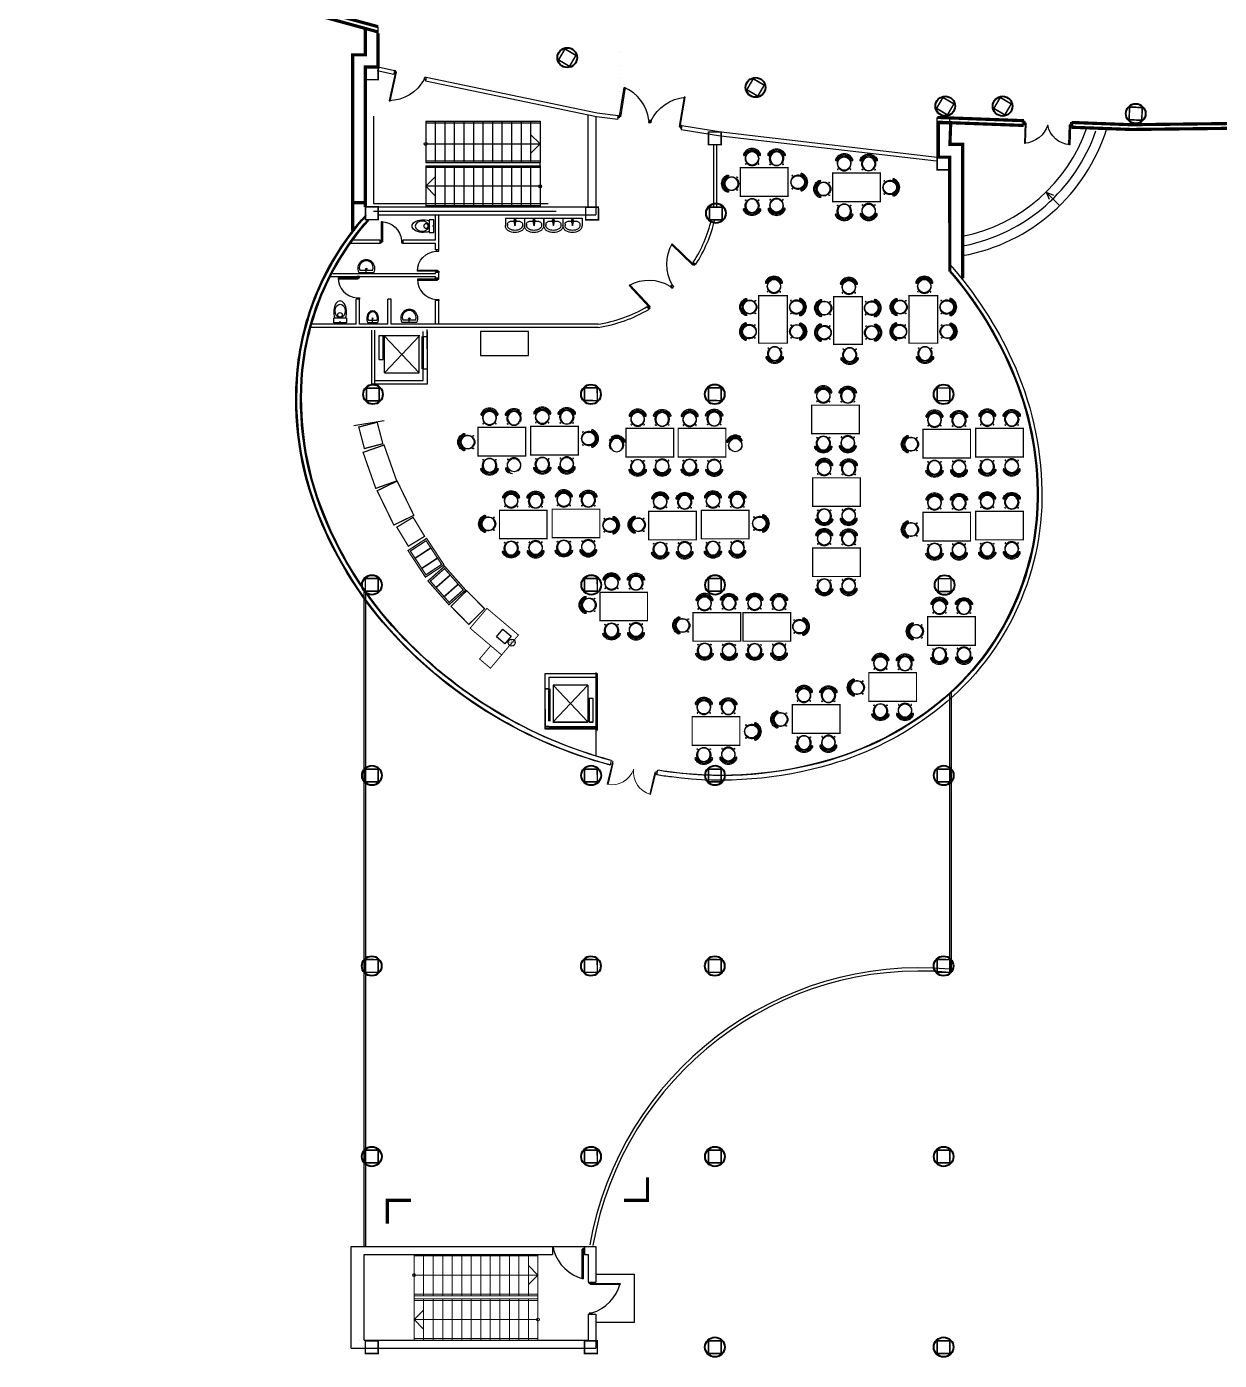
# Model space of a CAD drawing. Header units: millimetres. Extents: x 72758 to 367830, y 150032 to 293149.
# Drawn here: x 143975 to 181515, y 151927 to 193921 of the extents above; entities that cross this region are included whole.
import ezdxf

# ---------------------------------------------------------------- set-up
doc = ezdxf.new("R2010")
doc.units = ezdxf.units.MM
for name, color, linetype in [('3', 7, 'Continuous'), ('4', 34, 'Continuous'), ('columns', 192, 'Continuous'), ('EXTERIOR_WALLS', 7, 'Continuous'), ('FURNITURE_&_EQUIPMENT', 7, 'Continuous')]:
    doc.layers.add(name, color=color, linetype=linetype)
doc.linetypes.add('ограждение1', pattern='A,0.25,-0.1,[133,ltypeshp.shx,S=0.1,R=0,X=-0.1,Y=0],-0.1,1', length=1.45)

# ---------------------------------------------------------------- blocks, each defined once
blk = doc.blocks.new('Z$W@#52')
at = {"layer": 'columns', "lineweight": 0, "ltscale": 2000, "const_width": 50}
blk.add_lwpolyline([(22, 237), (225, 582), (569, 379), (366, 34), (22, 237)], dxfattribs=at)
blk = doc.blocks.new('STRARROW')
at = {"color": 0, "linetype": 'ByBlock'}
for q in [(-0.5, -0.5), (0.5, -0.5)]:
    blk.add_line((0, 0), q, dxfattribs=at)
blk = doc.blocks.new('СТЕНА_1757', base_point=(212034, 266605))
at = {"layer": 'EXTERIOR_WALLS', "color": 7, "linetype": 'Continuous'}
for p, q in [((212034, 266485), (212034, 264963)), ((212154, 264843), (212154, 266485))]:
    blk.add_line(p, q, dxfattribs=at)
blk = doc.blocks.new('W_M_REVERSIBLE_70_482')
at = {"color": 0, "linetype": 'ByBlock'}
for p, q in [((-508, 0), (508, 0)), ((-419.15, 0), (-419.15, -44.45)), ((419.15, 0), (419.15, -44.45)), ((-508, -44.45), (508, -44.45)), ((-419.15, -22.225), (419.15, -22.225))]:
    blk.add_line(p, q, dxfattribs=at)
blk = doc.blocks.new('П_ЭЛ')
at = {"color": 7, "linetype": 'Continuous', "ltscale": 1000, "const_width": 30}
blk.add_lwpolyline([(225, 0, 1), (-225, 0, 1)], format="xyb", close=True, dxfattribs=at)
at = {"color": 7, "linetype": 'Continuous', "const_width": 18.8}
for points in [[(-159, 159), (159, -159)], [(-159, -159), (159, 159)]]:
    blk.add_lwpolyline(points, dxfattribs=at)
at = {"color": 7, "linetype": 'Continuous'}
blk.add_circle((0, 0), 225, dxfattribs=at)
blk = doc.blocks.new('Z$W@#11163')
at = {"layer": '4', "linetype": 'Continuous'}
for points in [[(39, 39), (39, 971), (70, 971), (70, 39)], [(0, 78), (39, 78), (39, 0), (0, 0)], [(1010, 78), (971, 78), (971, 0), (1010, 0)]]:
    blk.add_lwpolyline(points, close=True, dxfattribs=at)
blk.add_arc((-276, -289), 1298, 16.4018, 75.9733, dxfattribs=at)
blk = doc.blocks.new('BASIN_02_70_24')
at = {"layer": 'FURNITURE_&_EQUIPMENT', "color": 5, "linetype": 'Continuous'}
for p, q in [((-300, 0), (-300, -229)), ((300, 0), (-300, 0)), ((300, 0), (300, -229)), ((-235, -183), (-235, -229)), ((-119, -92), (-119, -92)), ((119, -92), (-119, -92)), ((-24, -59), (-24, -54)), ((-21, -99), (-24, -59)), ((-18, -109), (-11, -162)), ((-14, -97), (-14, -82)), ((-14, -82), (14, -82)), ((-14, -83), (14, -83)), ((11, -162), (18, -109)), ((14, -82), (14, -97)), ((21, -99), (24, -59)), ((24, -59), (24, -54)), ((235, -183), (235, -229))]:
    blk.add_line(p, q, dxfattribs=at)
for points in [[(-300, -229), (-298, -254), (-294, -279), (-286, -303), (-275, -326), (-261, -347), (-244, -366), (-226, -382), (-205, -396)], [(-119, -92), (-141, -94), (-163, -99), (-183, -108), (-201, -119), (-215, -133), (-226, -148), (-233, -166), (-235, -183)], [(-235, -229), (-234, -245), (-231, -261), (-226, -277), (-218, -291), (-210, -304), (-199, -316), (-187, -327), (-174, -336)], [(-205, -396), (-157, -419), (-106, -436), (-53, -447), (0, -450), (53, -447), (106, -436), (157, -419), (205, -396)], [(-174, -336), (-133, -356), (-90, -370), (-45, -379), (0, -382), (45, -379), (90, -370), (133, -356), (174, -336)], [(235, -183), (233, -166), (226, -148), (215, -133), (201, -119), (183, -108), (163, -99), (141, -94), (119, -92)], [(174, -336), (187, -327), (199, -316), (210, -304), (218, -291), (226, -277), (231, -261), (234, -245), (235, -229)], [(205, -396), (226, -382), (244, -366), (261, -347), (275, -326), (286, -303), (294, -279), (298, -254), (300, -229)]]:
    blk.add_lwpolyline(points, dxfattribs=at)
blk.add_circle((0, -207), 17.5, dxfattribs=at)
for centre, radius, start, end in [((0, -57), 25, 339.2856, 200.7144), ((0, -57), 24, 7.8374, 171.8967), ((0, -97), 21.1, 185.1696, 354.8304), ((0, -97), 21.1, 185.1696, 354.8304), ((0, -97), 13.6, 180, 360), ((0, -160), 11.2, 187.1389, 352.8611)]:
    blk.add_arc(centre, radius, start, end, dxfattribs=at)
blk = doc.blocks.new('A$C009F597E')
at = {"color": 7, "ltscale": 500}
blk.add_line((400, 270), (350, 270), dxfattribs=at)
at = {"layer": '3', "color": 1, "ltscale": 500}
for p, q in [((325, 63), (325, 477)), ((400, 33), (400, 508))]:
    blk.add_line(p, q, dxfattribs=at)
blk.add_circle((287, 273), 23.5, dxfattribs=at)
for centre, radius, start, end in [((270, 270), 270, 61.3877, 298.6123), ((250, 270), 220, 70.2275, 289.7725)]:
    blk.add_arc(centre, radius, start, end, dxfattribs=at)
blk = doc.blocks.new('A$C3D377017')
at = {"color": 7, "ltscale": 500}
blk.add_line((0, 200), (50, 200), dxfattribs=at)
at = {"layer": '3', "color": 1, "ltscale": 500}
for p, q in [((0, 400), (156, 400)), ((0, 0), (0, 400)), ((156, 400), (156, 0)), ((156, 0), (0, 0))]:
    blk.add_line(p, q, dxfattribs=at)
blk.add_circle((252, 203), 71.8, dxfattribs=at)
for centre, major_axis, ratio, start_param, end_param in [((340, 200), (-350, 0), 0.571429, 1.016241, 5.266944), ((373, 200), (214, 0), 0.738802, -1.570796, 4.712389)]:
    blk.add_ellipse(centre, major_axis=major_axis, ratio=ratio, start_param=start_param, end_param=end_param, dxfattribs=at)
blk = doc.blocks.new('Z$W@#14592')
at = {"color": 7, "ltscale": 500}
blk.add_line((173, 1), (173, 49), dxfattribs=at)
at = {"layer": '3', "color": 1, "ltscale": 500}
for p, q in [((325, 1), (21, 0)), ((306, 73), (41, 72))]:
    blk.add_line(p, q, dxfattribs=at)
at = {"layer": '3', "color": 1, "ltscale": 500, "extrusion": (0, 0, -1)}
for centre, major_axis, start_param, end_param in [((173, 125), (1, -260), 1.071418, 5.211767), ((173, 125), (1, -260), 1.071418, 5.211767), ((173, 144), (1, -211), 1.225702, 5.057483), ((173, 144), (1, -211), 1.225702, 5.057483)]:
    blk.add_ellipse(centre, major_axis=major_axis, ratio=0.666667, start_param=start_param, end_param=end_param, dxfattribs=at)
blk.add_ellipse((171, 129), major_axis=(-0.1, 22.6), ratio=0.666667, dxfattribs=at)
blk.add_ellipse((171, 129), major_axis=(-0.1, 22.6), ratio=0.666667, dxfattribs=at)
blk = doc.blocks.new('Z$W@#29020')
at = {"layer": '4', "linetype": 'Continuous'}
for points in [[(39, 39), (39, 671), (70, 671), (70, 39)], [(1471, 39), (1471, 671), (1440, 671), (1440, 39)], [(0, 78), (39, 78), (39, 0), (0, 0)], [(1510, 78), (1471, 78), (1471, 0), (1510, 0)]]:
    blk.add_lwpolyline(points, close=True, dxfattribs=at)
for centre, radius, start, end in [((-36, -151), 825, 16.0853, 84.7653), ((1508, -100), 772, 92.7303, 166.6439)]:
    blk.add_arc(centre, radius, start, end, dxfattribs=at)
blk = doc.blocks.new('Z$W@#11946')
at = {"layer": '4', "lineweight": 0, "ltscale": 1000}
for p, q in [((700, 1450), (0, 1450)), ((700, 1420), (0, 1420)), ((700, 1420), (700, 1450)), ((700, 80), (0, 80)), ((700, 50), (0, 50)), ((700, 80), (700, 50))]:
    blk.add_line(p, q, dxfattribs=at)
for points in [[(750, 1450), (750, 1500), (650, 1500), (650, 1450)], [(750, 50), (750, 0), (650, 0), (650, 50)]]:
    blk.add_lwpolyline(points, close=True, dxfattribs=at)
for centre, start, end in [((729, 1475), 181.9869, 263.7709), ((729, 25), 96.2291, 178.0131)]:
    blk.add_arc(centre, 730, start, end, dxfattribs=at)
blk = doc.blocks.new('A$C132F51F1')
at = {"layer": '4', "linetype": 'Continuous'}
for points in [[(810, 860), (0, 860), (0, 820), (810, 820)], [(760, 910), (760, 860), (860, 860), (860, 910)], [(760, 0), (760, 50), (860, 50), (860, 0)]]:
    blk.add_lwpolyline(points, close=True, dxfattribs=at)
blk.add_arc((810, 860), 810, 180, 266.461, dxfattribs=at)
blk = doc.blocks.new('A$C68320D9E')
at = {"color": 7, "linetype": 'Continuous', "const_width": 15}
for points in [[(94, 447), (64, 473)], [(82, 495), (111, 469)], [(458, 495), (429, 469)], [(446, 447), (476, 473)], [(135, 129), (121, 109)], [(140, 95), (153, 116)], [(223, 60), (220, 43)], [(316, 60), (320, 43)], [(400, 95), (387, 116)], [(405, 129), (419, 109)]]:
    blk.add_lwpolyline(points, dxfattribs=at)
at = {"color": 7, "linetype": 'Continuous'}
for centre, major_axis, start_param, end_param in [((270, 311), (0, -229), 4.077591, 5.621682), ((73, 484), (0, -14.5), 2.443461, 5.585054), ((102, 458), (0, -14.5), 5.585054, 8.726646), ((270, 311), (0, -229), 3.141593, 3.950924), ((270, 311), (0, -229), 2.332261, 3.141593), ((270, 311), (0, -229), 0.661504, 2.205595), ((437, 458), (0, -14.5), 3.839724, 6.981317), ((467, 484), (0, -14.5), 0.698132, 3.839724), ((33, 196), (0, -34.2), 4.233615, 4.659767), ((50, 195), (0, -52.1), 4.659767, 4.956594), ((73, 201), (0, -77.2), 4.956594, 5.200187), ((18, 204), (0, -17.3), 3.629391, 4.233615), ((270, 311), (0, -311), 5.200187, 5.67232), ((18, 204), (0, -17.3), 3.025166, 3.629391), ((16, 187), (0, -34.2), 2.599014, 3.025166), ((8, 172), (0, -52.1), 2.302187, 2.599014), ((58, 180), (0, -15.8), 4.152149, 5.270134), ((-10, 155), (0, -77.2), 2.058594, 2.302187), ((270, 311), (0, -273), 5.244588, 6.090935), ((270, 311), (0, -255), 5.200187, 5.67232), ((270, 311), (0, -311), 5.67232, 6.283185), ((270, 311), (0, -255), 5.67232, 6.090935), ((144, 123), (0, -11.6), 0.959931, 4.101524), ((270, 311), (0, -229), 5.722958, 6.283185), ((270, 311), (0, -273), 6.090915, 6.283185), ((270, 311), (0, -229), 0, 0.560227), ((270, 311), (0, -311), 0, 0.610865), ((270, 311), (0, -273), 0, 0.192271), ((270, 311), (0, -255), 0.19225, 0.610865), ((270, 311), (0, -273), 0.19225, 1.038598), ((396, 123), (0, -11.6), 2.181662, 5.323254), ((270, 311), (0, -255), 0.610865, 1.082998), ((270, 311), (0, -311), 0.610865, 1.082998), ((550, 155), (0, -77.2), 3.980998, 4.224591), ((532, 172), (0, -52.1), 3.684172, 3.980998), ((482, 180), (0, -15.8), 1.013051, 2.131036), ((523, 187), (0, -34.2), 3.258019, 3.684172), ((522, 204), (0, -17.3), 2.653795, 3.258019), ((522, 204), (0, -17.3), 2.049571, 2.653795), ((467, 201), (0, -77.2), 1.082998, 1.326591), ((507, 196), (0, -34.2), 1.623418, 2.049571), ((490, 195), (0, -52.1), 1.326591, 1.623418)]:
    blk.add_ellipse(centre, major_axis=major_axis, ratio=0.955218, start_param=start_param, end_param=end_param, dxfattribs=at)
blk.add_ellipse((270, 311), major_axis=(0, -211), ratio=0.955218, dxfattribs=at)
blk = doc.blocks.new('A$C40AB6862')
at = {"color": 7, "linetype": 'Continuous', "const_width": 15}
for points in [[(248, 1977), (234, 1997)], [(253, 2011), (266, 1990)], [(336, 2046), (333, 2063)], [(429, 2046), (433, 2063)], [(513, 2011), (500, 1990)], [(518, 1977), (532, 1997)], [(207, 1659), (177, 1633)], [(195, 1611), (224, 1637)], [(571, 1611), (542, 1637)], [(559, 1659), (589, 1633)], [(207, 456), (177, 482)], [(195, 505), (224, 479)], [(571, 505), (542, 479)], [(559, 456), (589, 482)], [(248, 139), (234, 118)], [(253, 105), (266, 126)], [(336, 70), (333, 53)], [(429, 70), (433, 53)], [(513, 105), (500, 126)], [(518, 139), (532, 118)]]:
    blk.add_lwpolyline(points, dxfattribs=at)
at = {"const_width": 40}
blk.add_lwpolyline([(20, 608), (1520, 608), (1520, 1508), (20, 1508)], close=True, dxfattribs=at)
at = {"color": 7, "linetype": 'Continuous'}
for centre, major_axis, ratio, start_param, end_param in [((383, 1796), (0, 311), 0.955218, 0, 0.610865), ((383, 1796), (0, 311), 0.955218, -0.610865, 0), ((163, 1911), (0, 52.1), 0.955218, 1.326591, 1.623418), ((146, 1910), (0, 34.2), 0.955218, 1.623418, 2.049571), ((186, 1905), (0, 77.2), 0.955218, 1.082998, 1.326591), ((131, 1902), (0, 17.3), 0.955218, 2.049571, 2.653795), ((383, 1796), (0, 311), 0.955218, 0.610865, 1.082998), ((131, 1902), (0, 17.3), 0.955218, 2.653795, 3.258019), ((129, 1919), (0, 34.2), 0.955218, 3.258019, 3.684172), ((383, 1796), (0, 229), 0.955218, 0.661504, 2.205595), ((121, 1934), (0, 52.1), 0.955218, 3.684172, 3.980998), ((171, 1926), (0, 15.8), 0.955218, 1.013051, 2.131036), ((383, 1796), (0, 273), 0.955218, 0.19225, 1.038598), ((103, 1951), (0, 77.2), 0.955218, 3.980998, 4.224591), ((383, 1796), (0, 255), 0.955218, 0.610865, 1.082998), ((383, 1796), (0, 255), 0.955218, 0.19225, 0.610865), ((257, 1983), (4.3, 25.9), 0.31482, 1.88291, 5.024502), ((383, 1796), (0, 229), 0.955218, 0, 0.560227), ((383, 1796), (0, 273), 0.955218, 0, 0.192271), ((383, 1796), (0, 273), 0.955218, -0.192271, 0), ((383, 1796), (0, 229), 0.955218, -0.560227, 0), ((383, 1796), (0, 255), 0.955218, -0.610865, -0.19225), ((383, 1796), (0, 273), 0.955218, -1.038598, -0.19225), ((509, 1983), (-4.3, 25.9), 0.31482, 1.258683, 4.400276), ((383, 1796), (0, 229), 0.955218, 4.077591, 5.621682), ((383, 1796), (0, 255), 0.955218, -1.082998, -0.610865), ((383, 1796), (0, 311), 0.955218, -1.082998, -0.610865), ((663, 1951), (0, 77.2), 0.955218, 2.058594, 2.302187), ((595, 1926), (0, 15.8), 0.955218, 4.152149, 5.270134), ((645, 1934), (0, 52.1), 0.955218, 2.302187, 2.599014), ((637, 1919), (0, 34.2), 0.955218, 2.599014, 3.025166), ((635, 1902), (0, 17.3), 0.955218, 3.025166, 3.629391), ((635, 1902), (0, 17.3), 0.955218, 3.629391, 4.233615), ((580, 1905), (0, 77.2), 0.955218, -1.326591, -1.082998), ((620, 1910), (0, 34.2), 0.955218, 4.233615, 4.659767), ((603, 1911), (0, 52.1), 0.955218, 4.659767, 4.956594), ((186, 1622), (1.7, 20.7), 0.542642, 1.04833, 4.189922), ((215, 1648), (1.7, 20.7), 0.542642, 4.189922, 7.331515), ((383, 1796), (0, 229), 0.955218, 2.332261, 3.141593), ((383, 1796), (0, 229), 0.955218, 3.141593, 3.950924), ((550, 1648), (-1.7, 20.7), 0.542642, -1.04833, 2.093263), ((580, 1622), (-1.7, 20.7), 0.542642, 2.093263, 5.234856)]:
    blk.add_ellipse(centre, major_axis=major_axis, ratio=ratio, start_param=start_param, end_param=end_param, dxfattribs=at)
blk.add_ellipse((383, 1796), major_axis=(0, 211), ratio=0.955218, dxfattribs=at)
at = {"color": 7, "linetype": 'Continuous', "extrusion": (0, 0, -1)}
for centre, major_axis, ratio, start_param, end_param in [((383, 320), (0, -229), 0.955218, 0.661504, 2.205595), ((186, 494), (1.7, -20.7), 0.542642, 1.04833, 4.189922), ((215, 467), (1.7, -20.7), 0.542642, 4.189922, 7.331515), ((383, 320), (0, -229), 0.955218, 2.332261, 3.141593), ((383, 320), (0, -229), 0.955218, 3.141593, 3.950924), ((383, 320), (0, -229), 0.955218, 4.077591, 5.621682), ((550, 467), (-1.7, -20.7), 0.542642, -1.04833, 2.093263), ((580, 494), (-1.7, -20.7), 0.542642, 2.093263, 5.234856), ((146, 206), (0, -34.2), 0.955218, 1.623418, 2.049571), ((163, 205), (0, -52.1), 0.955218, 1.326591, 1.623418), ((186, 211), (0, -77.2), 0.955218, 1.082998, 1.326591), ((131, 214), (0, -17.3), 0.955218, 2.049571, 2.653795), ((383, 320), (0, -311), 0.955218, 0.610865, 1.082998), ((131, 214), (0, -17.3), 0.955218, 2.653795, 3.258019), ((129, 197), (0, -34.2), 0.955218, 3.258019, 3.684172), ((121, 181), (0, -52.1), 0.955218, 3.684172, 3.980998), ((171, 190), (0, -15.8), 0.955218, 1.013051, 2.131036), ((103, 165), (0, -77.2), 0.955218, 3.980998, 4.224591), ((383, 320), (0, -273), 0.955218, 0.19225, 1.038598), ((383, 320), (0, -255), 0.955218, 0.610865, 1.082998), ((383, 320), (0, -311), 0.955218, 0, 0.610865), ((383, 320), (0, -255), 0.955218, 0.19225, 0.610865), ((257, 132), (4.3, -25.9), 0.31482, 1.88291, 5.024502), ((383, 320), (0, -229), 0.955218, 0, 0.560227), ((383, 320), (0, -273), 0.955218, 0, 0.192271), ((383, 320), (0, -229), 0.955218, -0.560227, 0), ((383, 320), (0, -311), 0.955218, -0.610865, 0), ((383, 320), (0, -273), 0.955218, -0.192271, 0), ((383, 320), (0, -255), 0.955218, -0.610865, -0.19225), ((383, 320), (0, -273), 0.955218, -1.038598, -0.19225), ((509, 132), (-4.3, -25.9), 0.31482, 1.258683, 4.400276), ((383, 320), (0, -255), 0.955218, -1.082998, -0.610865), ((383, 320), (0, -311), 0.955218, -1.082998, -0.610865), ((663, 165), (0, -77.2), 0.955218, 2.058594, 2.302187), ((645, 181), (0, -52.1), 0.955218, 2.302187, 2.599014), ((595, 190), (0, -15.8), 0.955218, 4.152149, 5.270134), ((637, 197), (0, -34.2), 0.955218, 2.599014, 3.025166), ((635, 214), (0, -17.3), 0.955218, 3.025166, 3.629391), ((635, 214), (0, -17.3), 0.955218, 3.629391, 4.233615), ((580, 211), (0, -77.2), 0.955218, -1.326591, -1.082998), ((620, 206), (0, -34.2), 0.955218, 4.233615, 4.659767), ((603, 205), (0, -52.1), 0.955218, 4.659767, 4.956594)]:
    blk.add_ellipse(centre, major_axis=major_axis, ratio=ratio, start_param=start_param, end_param=end_param, dxfattribs=at)
blk.add_ellipse((383, 320), major_axis=(0, -211), ratio=0.955218, dxfattribs=at)
at = {"xscale": -1, "rotation": 180}
blk.add_blockref('A$C68320D9E', (884, 2116), dxfattribs=at)
blk.add_blockref('A$C68320D9E', (884, 0))

msp = doc.modelspace()

# ---------------------------------------------------------------- linework, layer by layer
at = {"color": 0, "ltscale": 2000}
for p, q in [((155035, 192635), (155035, 193921)), ((154235, 193035), (154235, 188377)), ((154635, 192635), (155035, 192635)), ((154635, 192635), (154635, 188377)), ((161635, 191149), (161635, 188244)), ((161885, 191096), (161885, 187994)), ((156535, 190944), (156535, 189644)), ((156835, 190944), (156835, 189644)), ((156835, 190944), (156835, 189644)), ((157135, 190944), (157135, 189644)), ((157435, 190944), (157435, 189644)), ((157735, 190944), (157735, 189644)), ((158035, 190944), (158035, 189644)), ((158335, 190944), (158335, 189644)), ((158635, 190944), (158635, 189644)), ((158935, 190944), (158935, 189644)), ((159235, 190944), (159235, 189644)), ((159535, 190944), (159535, 189644)), ((159835, 190944), (159835, 189644)), ((160135, 190944), (160135, 189644)), ((172635, 189816), (172635, 191063)), ((173035, 190216), (173035, 191048)), ((165589, 190191), (165589, 188240)), ((165689, 190191), (165689, 188240)), ((173035, 189816), (172635, 189816)), ((173435, 190216), (173035, 190216)), ((173035, 187735), (173035, 189816)), ((173435, 187735), (173435, 190216)), ((156535, 189694), (160135, 189694)), ((156535, 189644), (160135, 189644)), ((156535, 189544), (160135, 189544)), ((156535, 189544), (156535, 188244)), ((156835, 189544), (156835, 188244)), ((156835, 189544), (156835, 188244)), ((157135, 189544), (157135, 188244)), ((157435, 189544), (157435, 188244)), ((157735, 189544), (157735, 188244)), ((158035, 189544), (158035, 188244)), ((158335, 189544), (158335, 188244)), ((158635, 189544), (158635, 188244)), ((158935, 189544), (158935, 188244)), ((159235, 189544), (159235, 188244)), ((159535, 189544), (159535, 188244)), ((159835, 189544), (159835, 188244)), ((160135, 189544), (160135, 189644)), ((160135, 189544), (160135, 188244)), ((173069, 189810), (172669, 189811)), ((173069, 187735), (173069, 189810)), ((154235, 188377), (154235, 187495)), ((154635, 188377), (154235, 188377)), ((154635, 188377), (154235, 188377)), ((154635, 188377), (154635, 187976)), ((155035, 188244), (161635, 188244)), ((155037, 187994), (161885, 187994)), ((173035, 186433), (173035, 187735)), ((173435, 185954), (173435, 187735)), ((153499, 186054), (156847, 186054)), ((153609, 186154), (156847, 186154)), ((155066, 183445), (155066, 184193)), ((155066, 184193), (156350, 184193)), ((154271, 181363), (155225, 181523)), ((161889, 173583), (161889, 170959)), ((154194, 155511), (161894, 155511)), ((160524, 155511), (160524, 155261)), ((161534, 155511), (161534, 155261)), ((161894, 155511), (161894, 154387)), ((154594, 155261), (160524, 155261)), ((161534, 155261), (161644, 155261)), ((161644, 155261), (161644, 154387)), ((161644, 153377), (161644, 152561)), ((161894, 153377), (161894, 152311)), ((154442, 152561), (154444, 152561)), ((154594, 152561), (161644, 152561)), ((154194, 152311), (161894, 152311))]:
    msp.add_line(p, q, dxfattribs=at)
at = {"color": 0}
for p, q in [((162636, 193093), (162637, 193093)), ((162636, 193093), (162637, 193093)), ((162635, 192693), (162635, 192693)), ((162635, 192693), (162635, 192693)), ((162633, 192293), (162634, 192293)), ((162633, 192293), (162634, 192293)), ((162633, 192293), (162634, 192293)), ((162633, 192293), (162634, 192293)), ((162631, 191893), (162632, 191893)), ((162631, 191893), (162632, 191893)), ((154888, 191108), (154888, 188358)), ((154888, 188358), (160388, 188358)), ((154888, 188108), (160638, 188108)), ((156578, 183780), (156578, 184386)), ((160289, 172414), (160289, 171809)), ((160293, 172431), (160293, 171825)), ((160293, 172431), (160293, 171826)), ((160409, 171867), (160289, 171867)), ((160289, 171809), (161931, 171809)), ((160413, 171884), (160293, 171884)), ((160413, 171884), (160293, 171884)), ((160293, 171826), (161934, 171826)), ((160293, 171825), (161935, 171825))]:
    msp.add_line(p, q, dxfattribs=at)
at = {"color": 0, "linetype": 'Continuous', "ltscale": 2000}
for p, q in [((155010, 192536), (155532, 192426)), ((155035, 192653), (155557, 192544)), ((155557, 192544), (155532, 192426)), ((156549, 192336), (156525, 192219)), ((156549, 192336), (161937, 191208)), ((156525, 192219), (161912, 191091)), ((161913, 191090), (162579, 191006)), ((161932, 191209), (162598, 191125)), ((162598, 191125), (162579, 191006)), ((156535, 190944), (160135, 190944)), ((164592, 190805), (164573, 190686)), ((164573, 190686), (165816, 190487)), ((164592, 190805), (165835, 190605)), ((165821, 190486), (172616, 189694)), ((165835, 190605), (172630, 189813)), ((176486, 188287), (176066, 188715)), ((176066, 188715), (176159, 188489)), ((176066, 188715), (176291, 188618)), ((156847, 187194), (156847, 187994)), ((156947, 186895), (156947, 187994)), ((155100, 187097), (154193, 187097)), ((155100, 187194), (154264, 187194)), ((155100, 187194), (155100, 187097)), ((156847, 187194), (155810, 187194)), ((155810, 187194), (155810, 187097)), ((156847, 187097), (155810, 187097)), ((156847, 186895), (156847, 187097)), ((156947, 186895), (156847, 186895)), ((164955, 186497), (165039, 186443)), ((156947, 186185), (156847, 186185)), ((156847, 186154), (156847, 186185)), ((156847, 186005), (156847, 186054)), ((156947, 186005), (156947, 186185)), ((156947, 186005), (156847, 186005)), ((154347, 184552), (154347, 185344)), ((154447, 185344), (154347, 185344)), ((154447, 184552), (154447, 185344)), ((155347, 184552), (155347, 185344)), ((155447, 185344), (155347, 185344)), ((155447, 184552), (155447, 185344)), ((156847, 184552), (156847, 185295)), ((156947, 185295), (156847, 185295)), ((156947, 184552), (156947, 185295)), ((163508, 185107), (163559, 185021)), ((154347, 184552), (152921, 184552)), ((161965, 184452), (152921, 184452)), ((155347, 184552), (154447, 184552)), ((154835, 182660), (154835, 184369)), ((154937, 182660), (154937, 184369)), ((161965, 184552), (155447, 184552)), ((154937, 182660), (154835, 182660)), ((154635, 176158), (154635, 155511)), ((173035, 164144), (173037, 172950)), ((162377, 170818), (162338, 170670)), ((163811, 170359), (163845, 170505)), ((154194, 152311), (154194, 155511)), ((154594, 152561), (154594, 155261)), ((161894, 154642), (163094, 154642)), ((163094, 154642), (163094, 153121)), ((161644, 154387), (161894, 154387)), ((161644, 153377), (161894, 153377)), ((163094, 153121), (161894, 153121))]:
    msp.add_line(p, q, dxfattribs=at)
at = {"color": 0, "linetype": 'ограждение1', "ltscale": 400}
for p, q in [((156535, 190894), (160135, 190894)), ((156535, 189494), (160135, 189494)), ((156535, 188294), (160135, 188294))]:
    msp.add_line(p, q, dxfattribs=at)
at = {"color": 0, "linetype": 'Continuous'}
for p, q in [((155197, 183445), (155197, 184176)), ((155238, 183021), (155238, 184176)), ((155238, 184176), (156329, 183021)), ((156329, 184176), (155238, 183021)), ((156329, 183021), (156329, 184176)), ((156458, 184161), (156458, 184327)), ((156458, 184161), (156578, 184161)), ((156458, 183145), (156458, 184161)), ((156578, 184327), (156578, 184161)), ((156578, 184161), (156578, 183145)), ((155066, 183445), (155197, 183445)), ((156458, 183145), (156578, 183145)), ((156458, 182780), (156458, 183145)), ((156578, 183145), (156578, 182660)), ((155238, 183021), (156329, 183021)), ((160293, 173065), (160293, 173551)), ((160293, 173066), (160293, 173551)), ((160413, 173066), (160293, 173066)), ((160293, 172050), (160293, 173066)), ((160413, 173065), (160293, 173065)), ((160293, 172049), (160293, 173065)), ((160413, 173431), (160413, 173065)), ((160413, 173431), (160413, 173066)), ((160413, 173066), (160413, 172050)), ((160413, 173065), (160413, 172049)), ((161633, 172035), (160542, 173190)), ((160542, 172035), (161633, 173190)), ((161633, 173190), (160542, 173190)), ((160542, 173190), (160542, 172035)), ((161634, 172034), (160543, 173189)), ((160543, 172034), (161634, 173189)), ((161634, 173189), (160543, 173189)), ((160543, 173189), (160543, 172034)), ((161633, 173190), (161633, 172035)), ((161634, 173189), (161634, 172034)), ((161805, 172766), (161674, 172766)), ((161674, 172766), (161674, 172035)), ((161806, 172765), (161675, 172765)), ((161675, 172765), (161675, 172034)), ((161805, 172035), (161805, 172766)), ((161806, 172034), (161806, 172765)), ((161671, 172018), (161802, 172018)), ((161674, 172035), (161805, 172035)), ((161675, 172034), (161806, 172034))]:
    msp.add_line(p, q, dxfattribs=at)
at = {"color": 0, "linetype": 'ограждение1', "ltscale": 800}
for p, q in [((154585, 176186), (154585, 155511)), ((173085, 164144), (173087, 172959))]:
    msp.add_line(p, q, dxfattribs=at)
at = {"color": 0, "ltscale": 1000}
for p, q in [((161934, 173551), (161934, 171759)), ((161935, 173551), (161935, 171758)), ((160539, 172018), (161630, 172018)), ((160542, 172035), (161633, 172035)), ((160543, 172034), (161634, 172034))]:
    msp.add_line(p, q, dxfattribs=at)
at = {"color": 0, "ltscale": 100}
for p, q in [((160409, 171867), (161931, 171867)), ((160413, 171884), (161935, 171884)), ((160413, 171884), (161934, 171884))]:
    msp.add_line(p, q, dxfattribs=at)
at = {"color": 0, "lineweight": 13, "ltscale": 2000}
for p, q in [((156169, 155261), (156169, 152561)), ((156469, 155261), (156469, 153961)), ((156469, 155261), (156469, 153961)), ((156769, 155261), (156769, 153961)), ((157069, 155261), (157069, 153961)), ((157369, 155261), (157369, 153961)), ((157669, 155261), (157669, 153961)), ((157969, 155261), (157969, 153961)), ((158269, 155261), (158269, 153961)), ((158569, 155261), (158569, 153961)), ((158869, 155261), (158869, 153961)), ((159169, 155261), (159169, 153961)), ((159469, 155261), (159469, 153961)), ((159769, 155261), (159769, 153961)), ((160069, 155261), (160069, 152561)), ((156169, 153961), (160069, 153961)), ((156169, 153861), (160069, 153861)), ((156469, 153861), (156469, 152561)), ((156469, 153861), (156469, 152561)), ((156769, 153861), (156769, 152561)), ((157069, 153861), (157069, 152561)), ((157369, 153861), (157369, 152561)), ((157669, 153861), (157669, 152561)), ((157969, 153861), (157969, 152561)), ((158269, 153861), (158269, 152561)), ((158569, 153861), (158569, 152561)), ((158869, 153861), (158869, 152561)), ((159169, 153861), (159169, 152561)), ((159469, 153861), (159469, 152561)), ((159769, 153861), (159769, 152561))]:
    msp.add_line(p, q, dxfattribs=at)
at = {"color": 0, "linetype": 'ограждение1', "lineweight": 13, "ltscale": 400}
for p, q in [((156169, 155220), (160069, 155219)), ((156169, 154011), (160069, 154011)), ((156169, 153811), (160069, 153811)), ((156169, 152611), (160069, 152611))]:
    msp.add_line(p, q, dxfattribs=at)
at = {"color": 0, "ltscale": 2000, "const_width": 100}
for points in [[(137695, 199986), (149945, 195310), (155035, 193921)], [(137656, 199826), (149945, 195152), (155035, 193755)], [(180724, 190858), (184245, 190899), (191020, 191393)]]:
    msp.add_lwpolyline(points, dxfattribs=at)
at = {"color": 0, "ltscale": 2000}
for points in [[(154635, 193865, 100, 100, 0), (154635, 193035, 100, 100, 0), (154235, 193035, 100, 100, 0), (154235, 188377, 100, 100, 0), (154635, 188377, 100, 100, 0), (154635, 192653, 100, 100, 0), (155035, 192653, 100, 100, 0), (155035, 193715, 100, 100, 0)], [(172635, 191063, 100, 100, 0), (175363, 190961, 100, 100, 0)], [(176868, 190754, 100, 100, 0), (178743, 190684, 100, 100, 0), (184251, 190749, 100, 100, 0), (190905, 191234, 0, 0, 0)], [(172635, 190913, 100, 100, 0), (175357, 190811, 0, 0, 0)], [(173436, 187735, 100, 100, 0), (173436, 190216, 100, 100, 0), (173035, 190216, 100, 100, 0), (173061, 190897, 100, 100, 0), (172676, 190897, 100, 100, 0), (172669, 189811, 100, 100, 0), (173030, 189813, 100, 100, 0), (173030, 187735, 0, 0, 0)], [(176868, 190905, 100, 100, 0), (178745, 190834, 100, 100, 0), (180724, 190858, 100, 100, 0)], [(154235, 188377, 100, 100, 0), (154635, 188377, 100, 100, 0), (154635, 188377, 100, 100, 0), (154235, 188377, 100, 100, 0), (154235, 188377, 100, 100, 0)], [(154637, 188244, 100, 100, 0), (154635, 188377, 100, 100, 0), (154235, 188377, 100, 100, 0), (154235, 187495, 100, 100, 0)], [(173033, 187735, 100, 100, 0), (173035, 186205, 0, 0, 0)], [(173435, 185992, 100, 100, 0), (173436, 187735, 0, 0, 0)]]:
    msp.add_lwpolyline(points, format="xyseb", dxfattribs=at)
at = {"color": 0, "linetype": 'Continuous', "ltscale": 2000}
for points in [[(175363, 190961, 100, 100, 0), (175357, 190811, 100, 100, 0)], [(176868, 190743, 100, 100, 0), (176868, 190922, 100, 100, 0)]]:
    msp.add_lwpolyline(points, format="xyseb", dxfattribs=at)
at = {"color": 0, "ltscale": 75}
for points in [[(156535, 190229), (160135, 190229)], [(160135, 188894), (156535, 188894)]]:
    msp.add_lwpolyline(points, dxfattribs=at)
at = {"color": 0}
for points in [[(162338, 170670, -0.141148), (155548, 174751, -0.091968), (153161, 178516, -0.119595), (152488, 183124, -0.072128), (153097, 185542), (153097, 185542, -0.083517), (154637, 187978)], [(162339, 170673, -0.140538), (155582, 174746, -0.091968), (153195, 178510, -0.119595), (152522, 183119, -0.072128), (153131, 185536), (153131, 185536, -0.083517), (154671, 187973)], [(162377, 170815, -0.141148), (155658, 174853, -0.091969), (153300, 178571, -0.119579), (152637, 183110, -0.072093), (153235, 185484, -0.082162), (154718, 187844)], [(162377, 170818, -0.140531), (155692, 174848, -0.091969), (153334, 178566, -0.119579), (152671, 183104, -0.072093), (153269, 185479, -0.082162), (154752, 187839)], [(173035, 186434, -0.072938), (174998, 183406, -0.103873), (175930, 179312, -0.238652), (172548, 172347, -0.092147), (169280, 170690, -0.10332), (164270, 170295, -0.008085), (163811, 170359)], [(173035, 186239, -0.07048), (174896, 183338, -0.103874), (175814, 179304, -0.238657), (172491, 172461, -0.092151), (169271, 170829, -0.103325), (164322, 170438, -0.008512), (163845, 170505)], [(173035, 186205, -0.069411), (174862, 183344, -0.103874), (175780, 179309, -0.238657), (172457, 172466, -0.092151), (169237, 170834, -0.103325), (164288, 170443, -0.007904), (163845, 170505)]]:
    msp.add_lwpolyline(points, format="xyb", dxfattribs=at)
at = {"color": 0, "ltscale": 2000}
msp.add_lwpolyline([(158257, 183570), (159772, 183570), (159772, 184327), (158257, 184327)], close=True, dxfattribs=at)
at = {"color": 0, "linetype": 'Continuous', "const_width": 15}
for points in [[(159268, 181841), (159265, 181859)], [(159361, 181841), (159365, 181859)], [(159138, 181455), (159109, 181429)], [(159126, 181407), (159156, 181433)], [(159180, 181772), (159166, 181793)], [(159184, 181806), (159198, 181786)], [(159445, 181806), (159431, 181786)], [(159450, 181772), (159463, 181793)], [(162497, 180996), (162493, 181014)], [(162590, 180996), (162593, 181014)], [(166232, 180996), (166229, 181014)], [(166325, 180996), (166328, 181014)], [(162408, 180927), (162395, 180948)], [(162413, 180961), (162427, 180941)], [(162674, 180961), (162660, 180941)], [(162678, 180927), (162692, 180948)], [(166144, 180927), (166130, 180948)], [(166148, 180961), (166162, 180941)], [(166409, 180961), (166395, 180941)], [(166413, 180927), (166427, 180948)], [(159138, 180252), (159109, 180278)], [(159126, 180300), (159156, 180274)]]:
    msp.add_lwpolyline(points, dxfattribs=at)
at = {"color": 0, "linetype": 'Continuous', "ltscale": 150}
for points, const_width in [([(154605, 180637), (155185, 180789), (155008, 181466), (154428, 181314)], 40), ([(155988, 177563), (156501, 177873), (156139, 178472), (155626, 178161)], 40), ([(157933, 174980), (158924, 174139), (159455, 174765), (158463, 175605)], 30), ([(158582, 174428), (158926, 174136), (158573, 173720), (158229, 174011)], 30)]:
    msp.add_lwpolyline(points, close=True, dxfattribs=dict(at, const_width=const_width))
at = {"color": 0, "const_width": 40}
for points in [[(159678, 181303), (158178, 181303), (158178, 180403), (159678, 180403)], [(154564, 180516), (154962, 179384), (155622, 179616), (155224, 180748)], [(155007, 179308), (155532, 178229), (156161, 178535), (155636, 179614)], [(155978, 177425), (156526, 176589), (157111, 176973), (156563, 177809)], [(156606, 176469), (157267, 175718), (157793, 176181), (157131, 176931)], [(157827, 176161), (157329, 175669), (157891, 175100), (158389, 175591)]]:
    msp.add_lwpolyline(points, close=True, dxfattribs=at)
at = {"color": 0}
for points in [[(156052, 177409, 40, 40, 0), (156542, 176663, 40, 40, 0), (157037, 176988, 40, 40, 0), (156548, 177734, 40, 40, 0)], [(156682, 176464, 40, 40, 0), (157272, 175794, 40, 40, 0), (157717, 176186, 40, 40, 0), (157127, 176856, 40, 40, 0)]]:
    msp.add_lwpolyline(points, format="xyseb", close=True, dxfattribs=at)
at = {"color": 0, "ltscale": 1000, "const_width": 50}
for points in [[(156707, 177515), (156211, 177190)], [(156906, 177187), (156411, 176862)], [(157315, 176661), (156871, 176270)], [(157559, 176365), (157115, 175973)]]:
    msp.add_lwpolyline(points, dxfattribs=at)
at = {"color": 0, "linetype": 'Continuous', "ltscale": 150}
msp.add_lwpolyline([(158966, 174946), (159225, 174727), (159024, 174491), (158766, 174710)], close=True, dxfattribs=at)
at = {"color": 0, "linetype": 'Continuous', "ltscale": 500}
for points in [[(163518, 157694, 100, 100, 0), (163518, 156963, 100, 100, 0), (162775, 156963, 100, 100, 0)], [(155327, 156232, 100, 100, 0), (155327, 156963, 100, 100, 0), (156071, 156963, 100, 100, 0)]]:
    msp.add_lwpolyline(points, format="xyseb", dxfattribs=at)
at = {"color": 0, "lineweight": 13, "ltscale": 75}
for points in [[(156169, 154611), (160069, 154611)], [(160069, 153211), (156169, 153211)]]:
    msp.add_lwpolyline(points, dxfattribs=at)
at = {"color": 0, "lineweight": 40, "ltscale": 2000}
for centre in [(160990, 192946), (166916, 192008), (172888, 191419), (174692, 191418), (178883, 191183), (165669, 188046), (154876, 182344), (161737, 182344), (165635, 182346), (172835, 182344), (154842, 176345), (161745, 176344), (165641, 176344), (172869, 176339), (154842, 170344), (161743, 170344), (165641, 170344), (172842, 170344), (154835, 164344), (161737, 164344), (165635, 164344), (172835, 164344), (154839, 158344), (161740, 158344), (165638, 158344), (172838, 158344), (165636, 152344), (172837, 152344)]:
    msp.add_circle(centre, 310, dxfattribs=at)
at = {"color": 0, "ltscale": 1000}
for centre in [(156535, 190229), (160138, 188894)]:
    msp.add_circle(centre, 47, dxfattribs=at)
at = {"color": 0, "lineweight": 13, "ltscale": 1000}
for centre in [(156169, 154611), (160069, 153211)]:
    msp.add_circle(centre, 47, dxfattribs=at)
at = {"color": 0, "linetype": 'Continuous', "ltscale": 2000}
for centre, radius, start, end in [((172402, 192456), 5237, 281.379, 340.8262), ((172402, 192456), 5837, 280.198, 342.6213), ((172402, 192456), 5537, 281.379, 340.8262), ((172098, 153728), 10558, 84.8604, 170.0119)]:
    msp.add_arc(centre, radius, start, end, dxfattribs=at)
at = {"color": 0, "ltscale": 2000}
for radius, start, end in [(4358, 327.1807, 346.4764), (4458, 327.1807, 346.7849), (4358, 278.6765, 300.5623), (4458, 278.6765, 300.5623)]:
    msp.add_arc((161292, 188859), radius, start, end, dxfattribs=at)
at = {"color": 0, "linetype": 'ограждение1', "ltscale": 800}
msp.add_arc((172098, 153728), 10458, 84.8604, 170.0119, dxfattribs=at)
at = {"color": 0, "linetype": 'Continuous', "extrusion": (0, 0, -1)}
for centre, major_axis, ratio, start_param, end_param in [((159315, 181591), (0, 311), 0.955218, -1.082998, -0.610865), ((159315, 181591), (0, 273), 0.955218, -1.038598, -0.19225), ((159315, 181591), (0, 311), 0.955218, -0.610865, 0), ((159315, 181591), (0, 255), 0.955218, -0.610865, -0.19225), ((159315, 181591), (0, 273), 0.955218, -0.192271, 0), ((159315, 181591), (0, 311), 0.955218, 0, 0.610865), ((159315, 181591), (0, 273), 0.955218, 0, 0.192271), ((159315, 181591), (0, 255), 0.955218, 0.19225, 0.610865), ((159315, 181591), (0, 273), 0.955218, 0.19225, 1.038598), ((159095, 181707), (0, 52.1), 0.955218, 4.659767, 4.956594), ((159077, 181706), (0, 34.2), 0.955218, 4.233615, 4.659767), ((159118, 181700), (0, 77.2), 0.955218, -1.326591, -1.082998), ((159063, 181698), (0, 17.3), 0.955218, 3.629391, 4.233615), ((159063, 181698), (0, 17.3), 0.955218, 3.025166, 3.629391), ((159061, 181715), (0, 34.2), 0.955218, 2.599014, 3.025166), ((159315, 181591), (0, 229), 0.955218, 4.077591, 5.621682), ((159052, 181730), (0, 52.1), 0.955218, 2.302187, 2.599014), ((159103, 181721), (0, 15.8), 0.955218, 4.152149, 5.270134), ((159035, 181747), (0, 77.2), 0.955218, 2.058594, 2.302187), ((159315, 181591), (0, 255), 0.955218, -1.082998, -0.610865), ((159118, 181418), (1.7, 20.7), 0.542642, 2.093263, 5.234856), ((159147, 181444), (1.7, 20.7), 0.542642, -1.04833, 2.093263), ((159315, 181591), (0, 229), 0.955218, 3.141593, 3.950924), ((159189, 181779), (4.3, 25.9), 0.31482, 1.258683, 4.400276), ((159315, 181591), (0, 229), 0.955218, -0.560227, 0), ((159315, 181591), (0, 229), 0.955218, 0, 0.560227), ((159315, 181591), (0, 229), 0.955218, 2.332261, 3.141593), ((159440, 181779), (-4.3, 25.9), 0.31482, 1.88291, 5.024502), ((159315, 181591), (0, 229), 0.955218, 0.661504, 2.205595), ((159315, 181591), (0, 255), 0.955218, 0.610865, 1.082998), ((162543, 180746), (0, 273), 0.955218, -1.038598, -0.19225), ((162543, 180746), (0, 311), 0.955218, -0.610865, 0), ((162543, 180746), (0, 255), 0.955218, -0.610865, -0.19225), ((162543, 180746), (0, 273), 0.955218, -0.192271, 0), ((162543, 180746), (0, 311), 0.955218, 0, 0.610865), ((162543, 180746), (0, 273), 0.955218, 0, 0.192271), ((162543, 180746), (0, 255), 0.955218, 0.19225, 0.610865), ((162543, 180746), (0, 273), 0.955218, 0.19225, 1.038598), ((162543, 180746), (0, 311), 0.955218, 0.610865, 1.082998), ((162543, 180746), (0, 229), 0.955218, 4.077591, 5.621682), ((162543, 180746), (0, 255), 0.955218, -1.082998, -0.610865), ((162417, 180934), (4.3, 25.9), 0.31482, 1.258683, 4.400276), ((162543, 180746), (0, 229), 0.955218, -0.560227, 0), ((162543, 180746), (0, 229), 0.955218, 0, 0.560227), ((162669, 180934), (-4.3, 25.9), 0.31482, 1.88291, 5.024502), ((162543, 180746), (0, 229), 0.955218, 0.661504, 2.205595), ((162543, 180746), (0, 255), 0.955218, 0.610865, 1.082998), ((162823, 180902), (0, 77.2), 0.955218, 3.980998, 4.224591), ((162755, 180877), (0, 15.8), 0.955218, 1.013051, 2.131036), ((162806, 180885), (0, 52.1), 0.955218, 3.684172, 3.980998), ((162797, 180870), (0, 34.2), 0.955218, 3.258019, 3.684172), ((162795, 180853), (0, 17.3), 0.955218, 2.653795, 3.258019), ((162795, 180853), (0, 17.3), 0.955218, 2.049571, 2.653795), ((162740, 180856), (0, 77.2), 0.955218, 1.082998, 1.326591), ((162780, 180861), (0, 34.2), 0.955218, 1.623418, 2.049571), ((162763, 180862), (0, 52.1), 0.955218, 1.326591, 1.623418)]:
    msp.add_ellipse(centre, major_axis=major_axis, ratio=ratio, start_param=start_param, end_param=end_param, dxfattribs=at)
for centre in [(159315, 181591), (162543, 180746)]:
    msp.add_ellipse(centre, major_axis=(0, 211), ratio=0.955218, dxfattribs=at)
at = {"color": 0, "linetype": 'Continuous'}
for centre, major_axis, ratio, start_param, end_param in [((166279, 180746), (0, 311), 0.955218, 0.610865, 1.082998), ((166279, 180746), (0, 273), 0.955218, 0.19225, 1.038598), ((166279, 180746), (0, 311), 0.955218, 0, 0.610865), ((166279, 180746), (0, 255), 0.955218, 0.19225, 0.610865), ((166279, 180746), (0, 273), 0.955218, 0, 0.192271), ((166279, 180746), (0, 311), 0.955218, -0.610865, 0), ((166279, 180746), (0, 273), 0.955218, -0.192271, 0), ((166279, 180746), (0, 255), 0.955218, -0.610865, -0.19225), ((166279, 180746), (0, 273), 0.955218, -1.038598, -0.19225), ((166058, 180862), (0, 52.1), 0.955218, 1.326591, 1.623418), ((166041, 180861), (0, 34.2), 0.955218, 1.623418, 2.049571), ((166082, 180856), (0, 77.2), 0.955218, 1.082998, 1.326591), ((166027, 180853), (0, 17.3), 0.955218, 2.049571, 2.653795), ((166027, 180853), (0, 17.3), 0.955218, 2.653795, 3.258019), ((166025, 180870), (0, 34.2), 0.955218, 3.258019, 3.684172), ((166279, 180746), (0, 229), 0.955218, 0.661504, 2.205595), ((166016, 180885), (0, 52.1), 0.955218, 3.684172, 3.980998), ((166066, 180877), (0, 15.8), 0.955218, 1.013051, 2.131036), ((165998, 180902), (0, 77.2), 0.955218, 3.980998, 4.224591), ((166279, 180746), (0, 255), 0.955218, 0.610865, 1.082998), ((166153, 180934), (4.3, 25.9), 0.31482, 1.88291, 5.024502), ((166279, 180746), (0, 229), 0.955218, 0, 0.560227), ((166279, 180746), (0, 229), 0.955218, -0.560227, 0), ((166404, 180934), (-4.3, 25.9), 0.31482, 1.258683, 4.400276), ((166279, 180746), (0, 229), 0.955218, 4.077591, 5.621682), ((166279, 180746), (0, 255), 0.955218, -1.082998, -0.610865), ((159315, 180116), (0, -229), 0.955218, 4.077591, 5.621682), ((159118, 180289), (1.7, -20.7), 0.542642, 2.093263, 5.234856), ((159147, 180263), (1.7, -20.7), 0.542642, -1.04833, 2.093263), ((159315, 180116), (0, -229), 0.955218, 3.141593, 3.950924), ((159315, 180116), (0, -229), 0.955218, 2.332261, 3.141593), ((159315, 180116), (0, -229), 0.955218, 0.661504, 2.205595), ((159077, 180001), (0, -34.2), 0.955218, 4.233615, 4.659767), ((159095, 180000), (0, -52.1), 0.955218, 4.659767, 4.956594), ((159118, 180006), (0, -77.2), 0.955218, -1.326591, -1.082998), ((159063, 180009), (0, -17.3), 0.955218, 3.629391, 4.233615), ((159315, 180116), (0, -311), 0.955218, -1.082998, -0.610865), ((159063, 180009), (0, -17.3), 0.955218, 3.025166, 3.629391), ((159061, 179992), (0, -34.2), 0.955218, 2.599014, 3.025166), ((159052, 179977), (0, -52.1), 0.955218, 2.302187, 2.599014), ((159103, 179985), (0, -15.8), 0.955218, 4.152149, 5.270134), ((159035, 179960), (0, -77.2), 0.955218, 2.058594, 2.302187), ((159315, 180116), (0, -273), 0.955218, -1.038598, -0.19225), ((159315, 180116), (0, -255), 0.955218, -1.082998, -0.610865), ((159189, 179928), (4.3, -25.9), 0.31482, 1.258683, 4.400276), ((159440, 179928), (-4.3, -25.9), 0.31482, 1.88291, 5.024502)]:
    msp.add_ellipse(centre, major_axis=major_axis, ratio=ratio, start_param=start_param, end_param=end_param, dxfattribs=at)
for centre, major_axis in [((166279, 180746), (0, 211)), ((159315, 180116), (0, -211))]:
    msp.add_ellipse(centre, major_axis=major_axis, ratio=0.955218, dxfattribs=at)

# ---------------------------------------------------------------- block references
at = {"color": 0, "lineweight": 0, "ltscale": 2000}
for p in [(160695, 192638), (166621, 191700), (172592, 191111), (174396, 191110)]:
    msp.add_blockref('Z$W@#52', p, dxfattribs=at)
for name, p, rotation in [('Z$W@#52', (154737, 192038), 30.49999999763168), ('Z$W@#11163', (162587, 191057), 350.7613087538602), ('Z$W@#52', (178766, 190772), 27.9675711333883), ('Z$W@#52', (165536, 189990), 30.49999999763168), ('Z$W@#52', (172732, 189198), 30.49999999763168), ('Z$W@#52', (154739, 187629), 30.49999999763168), ('Z$W@#52', (161672, 187623), 30.49999999763168), ('Z$W@#52', (165570, 187625), 30.49999999763168), ('Z$W@#11163', (163570, 185030), 42.58226327736694), ('Z$W@#52', (154771, 181924), 30.49999999763168), ('Z$W@#52', (161638, 181931), 30.49999999763168), ('Z$W@#52', (165536, 181931), 30.49999999763168), ('Z$W@#52', (172737, 181929), 30.49999999763168), ('Z$W@#52', (154737, 175929), 30.49999999763168), ('Z$W@#52', (161638, 175929), 30.49999999763168), ('Z$W@#52', (165536, 175929), 30.49999999763168), ('Z$W@#52', (172771, 175924), 30.49999999763168), ('Z$W@#52', (154737, 169929), 30.49999999763168), ('Z$W@#52', (161638, 169929), 30.49999999763168), ('Z$W@#52', (165536, 169929), 30.49999999763168), ('Z$W@#52', (165536, 169929), 30.49999999763168), ('Z$W@#52', (165536, 169929), 30.49999999763168), ('Z$W@#52', (172737, 169929), 30.49999999763168), ('Z$W@#52', (154737, 163929), 30.49999999763168), ('Z$W@#52', (161638, 163929), 30.49999999763168), ('Z$W@#52', (165536, 163929), 30.49999999763168), ('Z$W@#52', (172737, 163929), 30.49999999763168), ('Z$W@#52', (154737, 157929), 30.49999999763168), ('Z$W@#52', (161638, 157929), 30.49999999763168), ('Z$W@#52', (165536, 157929), 30.49999999763168), ('Z$W@#52', (172737, 157929), 30.49999999763168), ('Z$W@#11163', (161534, 155464), 179.9997746746273), ('Z$W@#11163', (161682, 154387), 270), ('Z$W@#52', (154737, 151929), 30.49999999763168), ('Z$W@#52', (161638, 151929), 30.49999999763168), ('Z$W@#52', (165536, 151929), 30.49999999763168), ('Z$W@#52', (172737, 151929), 30.49999999763168)]:
    msp.add_blockref(name, p, dxfattribs=dict(at, rotation=rotation))
at = {"color": 0, "lineweight": 0, "ltscale": 2000, "xscale": -1}
for p, rotation in [((155557, 192544), 167.6341374811536), ((164581, 190733), 350.7613087538602), ((165020, 186437), 45.85441615680613)]:
    msp.add_blockref('Z$W@#11163', p, dxfattribs=dict(at, rotation=rotation))
at = {"color": 0, "linetype": 'Continuous', "lineweight": 50, "ltscale": 2000, "xscale": -1, "rotation": 178.0272488633792}
msp.add_blockref('Z$W@#29020', (175363, 190922), dxfattribs=at)
at = {"color": 0, "ltscale": 75, "xscale": -600, "yscale": 600, "zscale": 600}
for p, rotation in [((160135, 190229), 270), ((156535, 188894), 90)]:
    msp.add_blockref('STRARROW', p, dxfattribs=dict(at, rotation=rotation))
at = {"color": 0}
for name, p, rotation in [('A$C40AB6862', (167962, 190087), 180), ('A$C40AB6862', (170861, 189921), 180), ('A$C68320D9E', (168559, 188755), 90), ('A$C68320D9E', (171457, 188589), 90), ('A$C68320D9E', (167766, 186062), 180), ('A$C68320D9E', (172498, 186062), 180), ('A$C68320D9E', (170125, 186029), 180), ('A$C40AB6862', (166411, 185475), 270), ('A$C40AB6862', (168769, 185442), 270), ('A$C40AB6862', (171143, 185475), 270), ('Z$W@#14592', (154692, 184599), 359.9997746746273), ('A$C40AB6862', (170204, 182611), 180), ('A$C68320D9E', (158813, 181911), 180), ('A$C40AB6862', (161358, 181944), 180), ('A$C40AB6862', (164361, 181878), 180), ('A$C40AB6862', (173704, 181847), 180), ('A$C40AB6862', (175364, 181880), 180), ('A$C68320D9E', (161973, 180683), 90), ('A$C40AB6862', (170233, 180323), 180), ('A$C40AB6862', (162036, 179336), 180), ('A$C40AB6862', (160377, 179304), 180), ('A$C40AB6862', (165070, 179271), 180), ('A$C40AB6862', (166730, 179303), 180), ('A$C40AB6862', (173704, 179238), 180), ('A$C40AB6862', (175364, 179271), 180), ('A$C68320D9E', (162642, 177952), 90), ('A$C68320D9E', (167352, 178008), 90), ('A$C40AB6862', (170233, 178117), 180), ('A$C40AB6862', (163537, 176722), 180), ('A$C40AB6862', (168041, 176081), 180), ('A$C40AB6862', (173859, 175953), 180), ('A$C68320D9E', (168619, 174761), 90), ('A$C40AB6862', (172003, 174184), 180), ('A$C40AB6862', (169594, 173179), 180), ('A$C40AB6862', (166443, 172801), 180), ('A$C68320D9E', (167101, 171459), 90)]:
    msp.add_blockref(name, p, dxfattribs=dict(at, rotation=rotation))
at = {"color": 0, "xscale": -1}
for name, p, rotation in [('A$C68320D9E', (165849, 188708), 270), ('A$C68320D9E', (168748, 188542), 270), ('СТЕНА_1757', (154817, 182780), 90), ('A$C40AB6862', (164461, 181878), 180), ('A$C68320D9E', (157544, 180570), 270), ('A$C68320D9E', (171506, 180505), 270), ('A$C68320D9E', (158200, 177996), 270), ('A$C68320D9E', (162909, 177968), 270), ('A$C68320D9E', (171506, 177818), 270), ('A$C68320D9E', (161362, 175442), 270), ('A$C40AB6862', (164928, 176081), 180), ('A$C68320D9E', (164310, 174797), 270), ('A$C68320D9E', (171661, 174611), 270), ('СТЕНА_1757', (162055, 173431), 270), ('СТЕНА_1757', (162054, 173431), 270), ('A$C68320D9E', (169805, 172842), 270), ('A$C68320D9E', (167396, 171837), 270)]:
    msp.add_blockref(name, p, dxfattribs=dict(at, rotation=rotation))
at = {"color": 0, "linetype": 'Continuous', "ltscale": 2000}
for p, xscale, yscale, zscale, rotation in [((155810, 187781), -0.7802200000196241, 0.780220000015106, 0.78022, 89.97078646717902), ((156276, 186895), -0.7802199999759758, 0.780220000015106, 0.78022, 179.9707864661088), ((153776, 185344), 0.7802200000143873, 0.7802200000143873, 0.7802200000143873, 0.02876288252076201), ((156276, 185295), 0.7802200000143873, 0.7802200000143873, 0.7802200000143873, 0.02876288252076201)]:
    msp.add_blockref('A$C132F51F1', p, dxfattribs=dict(at, xscale=xscale, yscale=yscale, zscale=zscale, rotation=rotation))
at = {"color": 0, "ltscale": 500, "xscale": -1}
msp.add_blockref('A$C3D377017', (156795, 187442), dxfattribs=at)
at = {"color": 0, "xscale": -1}
for name, p in [('BASIN_02_70_24', (159344, 187888)), ('BASIN_02_70_24', (159944, 187888)), ('BASIN_02_70_24', (160555, 187888)), ('BASIN_02_70_24', (161155, 187888)), ('A$C68320D9E', (167790, 183312)), ('A$C68320D9E', (170149, 183279)), ('A$C68320D9E', (172522, 183312)), ('A$C68320D9E', (158813, 179796))]:
    msp.add_blockref(name, p, dxfattribs=at)
at = {"color": 0, "ltscale": 500}
for name, p, rotation in [('A$C009F597E', (154395, 186580), 270), ('A$C3D377017', (154041, 184597), 89.99977467712857), ('A$C009F597E', (155747, 185017), 270)]:
    msp.add_blockref(name, p, dxfattribs=dict(at, rotation=rotation))
at = {"color": 0, "linetype": 'Continuous'}
for p, rotation in [((156458, 183653), 270), ((160413, 172558), 90), ((160413, 172557), 90)]:
    msp.add_blockref('W_M_REVERSIBLE_70_482', p, dxfattribs=dict(at, rotation=rotation))
at = {"color": 0, "linetype": 'Continuous', "xscale": 0.4899999999958503, "yscale": 0.4899999999958503, "zscale": 0.4899999999958503, "rotation": 139.7185802898587}
msp.add_blockref('П_ЭЛ', (159242, 174527), dxfattribs=at)
at = {"color": 0, "ltscale": 1000, "rotation": 76.79327852138779}
msp.add_blockref('Z$W@#11946', (163663, 169734), dxfattribs=at)
at = {"color": 0, "lineweight": 13, "ltscale": 75, "xscale": -600, "yscale": 600, "zscale": 600}
for p, rotation in [((160069, 154611), 270), ((156169, 153211), 90)]:
    msp.add_blockref('STRARROW', p, dxfattribs=dict(at, rotation=rotation))

doc.saveas('drawing.dxf')
